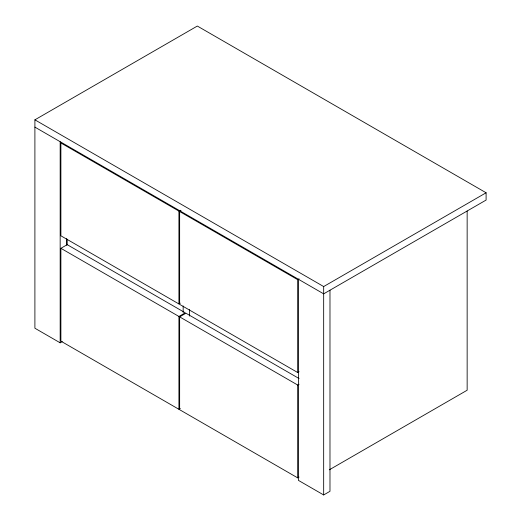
<?xml version="1.0" encoding="UTF-8"?>
<svg xmlns="http://www.w3.org/2000/svg" width="521" height="521" viewBox="0 0 521 521"><rect width="100%" height="100%" fill="white"/><g stroke="black" fill="none" stroke-linecap="round" stroke-linejoin="round"><path stroke-width="0.78" d="M62.273 341.6L60.169 342.818L34.9 328.23L34.9 119.83L197.329 26.05L486.1 192.77L486.1 200.064L323.671 293.844L34.9 127.124M60.892 248.309L67.202 244.662L185.242 312.808L178.924 316.455L60.892 248.309L60.892 341.151L178.924 409.298L180.325 408.49M180.325 303.144L178.924 303.951L60.892 235.805L60.892 142.962L178.924 211.109L180.325 210.295M299.08 371.701L297.68 372.515L179.647 304.368L179.647 211.526L181.047 210.712M299.08 477.054L297.68 477.861L179.647 409.714L179.647 316.872L185.964 313.225L299.08 378.533M179.647 211.526L297.68 279.673L299.08 278.859M34.9 119.83L323.671 286.55L486.1 192.77M179.647 316.872L297.68 385.019L299.08 384.205M329.318 469.805L467.148 390.229L467.148 211.018M298.403 279.256L298.403 480.362L323.671 494.95L329.982 491.303L329.982 290.197M323.671 286.55L323.671 494.95M297.68 279.673L297.68 372.515M297.68 385.019L297.68 477.861M189.481 309.604L189.481 316.097M183.164 305.957L183.164 312.45M178.924 211.109L178.924 303.951M178.924 316.455L178.924 409.298M67.202 239.198L67.202 244.87M66.486 238.618L66.486 245.104M60.169 141.712L60.169 342.818"/></g></svg>
